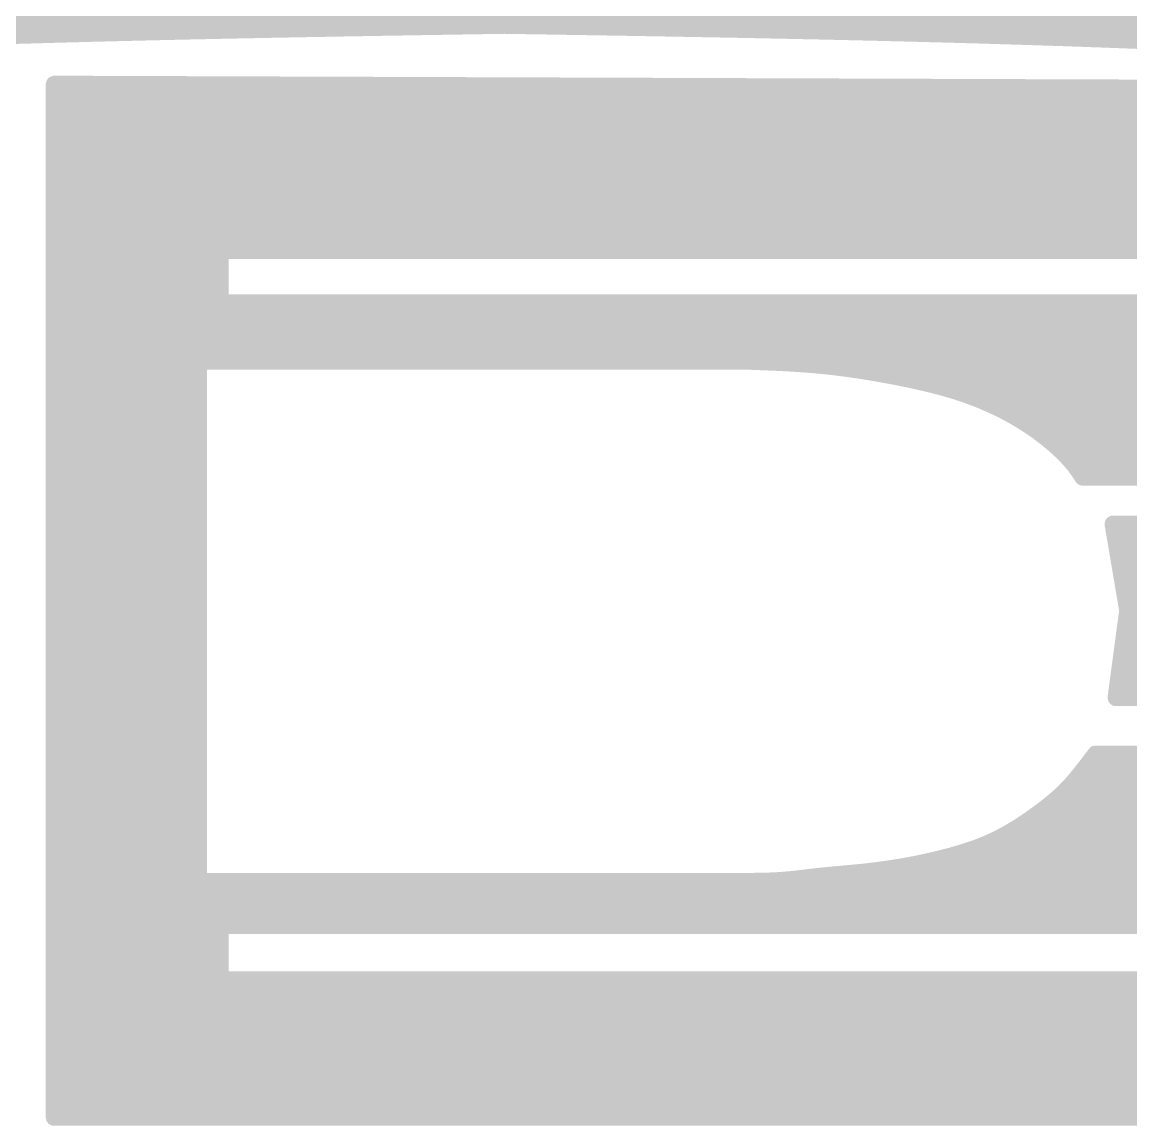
# Model space of a CAD drawing. Header units: inches. Extents: x 2 to 32666, y -5537 to 22.
# Drawn here: x 13263.23 to 13268.97, y -4505.78 to -4500.07 of the extents above; entities that cross this region are included whole.
import ezdxf
from ezdxf.enums import TextEntityAlignment as Align

# ---------------------------------------------------------------- set-up
doc = ezdxf.new("R2010")
doc.units = ezdxf.units.IN
doc.header["$MEASUREMENT"] = 0
doc.layers.add('2H-vua', color=2, linetype='Continuous', lineweight=20)
doc.layers.add('3', color=3, linetype='Continuous')
doc.layers.add('Cover text', color=7, linetype='Continuous', true_color=0x52370f)
doc.styles.add('TIEU DE', font='Vharialn.ttf')

# ---------------------------------------------------------------- blocks, each defined once
blk = doc.blocks.new('logo cpt')
at = {"layer": '2H-vua', "ltscale": 2}
h = blk.add_hatch(color=1, dxfattribs=at)
h.dxf.hatch_style = 1
edge = h.paths.add_edge_path()
edge.add_line((0, 0), (-59.27685255231336, -26.15504818712361))
edge.add_spline(control_points=[(-59.27685255231336, -26.15504818712361), (-59.30690041452181, -26.16773403063416), (-59.36761771712918, -26.19336814037524), (-59.37399028136861, -26.25908457115293), (-59.37720918247942, -26.29227916430682)], knot_values=[0, 0, 0, 0, 0.09052848021926922, 0.1829296570841631, 0.1829296570841631, 0.1829296570841631, 0.1829296570841631], degree=3, periodic=0)
edge.add_line((-59.37720918247942, -26.29227916430682), (-59.37720918247942, -28.41437846352346))
edge.add_spline(control_points=[(-59.37720918247942, -28.41437846352346), (-59.3751512307208, -28.43765647732653), (-59.3713205960812, -28.48098575673066), (-59.3273648743052, -28.53009418654256), (-59.26990296272561, -28.55562224099413), (-59.23131077445578, -28.54414306278341), (-59.21314694616012, -28.538740264019)], knot_values=[0, 0, 0, 0, 0.0682064455290649, 0.1269582604978167, 0.1891768772995223, 0.2444984147220202, 0.2444984147220202, 0.2444984147220202, 0.2444984147220202], degree=3, periodic=0)
edge.add_line((-59.21314694616012, -28.538740264019), (-57.35267479345202, -27.72792240022682))
edge.add_line((-57.35267479345202, -27.72792240022682), (-55.98333512735553, -27.15552502661012))
edge.add_line((-55.98333512735553, -27.15552502661012), (-54.90320819476619, -26.72325553162955))
edge.add_line((-54.90320819476619, -26.72325553162955), (-53.89743753254879, -26.32801416004077))
edge.add_line((-53.89743753254879, -26.32801416004077), (-52.38022266991902, -25.75208870717324))
edge.add_line((-52.38022266991902, -25.75208870717324), (-50.19040702865459, -24.9704893771559))
edge.add_line((-50.19040702865459, -24.9704893771559), (-49.01631483214442, -24.57564832246862))
edge.add_line((-49.01631483214442, -24.57564832246862), (-47.95236070849933, -24.22578686685301))
edge.add_line((-47.95236070849933, -24.22578686685301), (-46.16710180894006, -23.67071534506977))
edge.add_line((-46.16710180894006, -23.67071534506977), (-44.70687273796648, -23.24091583956033))
edge.add_line((-44.70687273796648, -23.24091583956033), (-43.01286385324784, -22.76985654863529))
edge.add_spline(control_points=[(-43.01286385324784, -22.76985654863529), (-40.84724289271981, -22.23522093193606), (-35.08782378095202, -20.81336981221102), (-24.45200361602474, -19.20005620038137), (-12.26013573561795, -18.03582711913623), (-3.722954036318697, -17.89778597489931), (0, -17.83758802502416)], knot_values=[0, 0, 0, 0, 6.68963203407933, 17.79092246000533, 32.23117313694009, 43.39815428281602, 43.39815428281602, 43.39815428281602, 43.39815428281602], degree=3, periodic=0)
edge.add_spline(control_points=[(0, -17.83758802502416), (3.722954036435112, -17.89778597513214), (12.26013573573437, -18.03582711913623), (24.45200361579191, -19.2000562006142), (35.08782378071919, -20.81336981221102), (40.84724289271981, -22.23522093216889), (43.01286385324784, -22.76985654863529)], knot_values=[0, 0, 0, 0, 11.16698114587594, 25.60723182281069, 36.70852224873669, 43.39815428281602, 43.39815428281602, 43.39815428281602, 43.39815428281602], degree=3, periodic=0)
edge.add_line((43.01286385324784, -22.76985654863529), (44.70687273796648, -23.24091583956033))
edge.add_line((44.70687273796648, -23.24091583956033), (46.16710180894006, -23.67071534506977))
edge.add_line((46.16710180894006, -23.67071534506977), (47.95236070849933, -24.22578686685301))
edge.add_line((47.95236070849933, -24.22578686685301), (49.01631483214442, -24.57564832246862))
edge.add_line((49.01631483214442, -24.57564832246862), (50.19040702865459, -24.9704893771559))
edge.add_line((50.19040702865459, -24.9704893771559), (52.38022266991902, -25.75208870717324))
edge.add_line((52.38022266991902, -25.75208870717324), (53.89743753254879, -26.32801416004077))
edge.add_line((53.89743753254879, -26.32801416004077), (54.90320819476619, -26.72325553162955))
edge.add_line((54.90320819476619, -26.72325553162955), (55.98333512735553, -27.15552502661012))
edge.add_line((55.98333512735553, -27.15552502661012), (57.35267479345202, -27.72792240022682))
edge.add_line((57.35267479345202, -27.72792240022682), (59.21314694616012, -28.538740264019))
edge.add_spline(control_points=[(59.21314694616012, -28.538740264019), (59.23131077457219, -28.54414306278341), (59.26990296284202, -28.55562224122696), (59.32736487442162, -28.53009418654256), (59.37132059619762, -28.48098575649783), (59.37515123083722, -28.43765647732653), (59.37720918247942, -28.41437846352346)], knot_values=[0, 0, 0, 0, 0.05532153742249792, 0.1175401542242035, 0.1762919691929553, 0.2444984147220202, 0.2444984147220202, 0.2444984147220202, 0.2444984147220202], degree=3, periodic=0)
edge.add_line((59.37720918247942, -28.41437846352346), (59.37720918247942, -26.29227916430682))
edge.add_spline(control_points=[(59.37720918247942, -26.29227916430682), (59.37399028148502, -26.25908457115293), (59.36761771712918, -26.19336814037524), (59.30690041463822, -26.167734030867), (59.27685255231336, -26.15504818712361)], knot_values=[0, 0, 0, 0, 0.09240117686489384, 0.1829296570841631, 0.1829296570841631, 0.1829296570841631, 0.1829296570841631], degree=3, periodic=0)
edge.add_line((59.27685255231336, -26.15504818712361), (0, 0))
edge = h.paths.add_edge_path(flags=16)
edge.add_line((0.9965400273213163, -5.349859417416155), (16.52782588137779, -11.63019799627364))
edge.add_line((16.52782588137779, -11.63019799627364), (16.52782588137779, -15.41009255195968))
edge.add_spline(control_points=[(16.52782588126138, -15.41009255195968), (13.87445168290287, -15.09228687942959), (8.704974150285125, -14.60632803011686), (3.515497774118558, -14.46640675608069), (0.9965400273213163, -14.39848934998736)], knot_values=[18.67688933729943, 18.67688933729943, 18.67688933729943, 18.67688933729943, 26.68916020302756, 34.24670784316383, 34.24670784316383, 34.24670784316383, 34.24670784316383], degree=3, periodic=0)
edge.add_line((0.9965400273213163, -14.39848934975453), (0.9965400273213163, -5.349859417416155))
edge = h.paths.add_edge_path(flags=16)
edge.add_line((-0.9965400273213163, -5.349859417416155), (-0.9965400273213163, -14.39848934975453))
edge.add_spline(control_points=[(-0.9965400273213163, -14.39848934998736), (-3.515497774118558, -14.46640675608069), (-8.704974150285125, -14.60632803011686), (-13.87445168290287, -15.09228687942959), (-16.52782588126138, -15.41009255195968)], knot_values=[18.67688933729943, 18.67688933729943, 18.67688933729943, 18.67688933729943, 26.2344369774357, 34.24670784316383, 34.24670784316383, 34.24670784316383, 34.24670784316383], degree=3, periodic=0)
edge.add_line((-16.52782588137779, -15.41009255195968), (-16.52782588137779, -11.63019799627364))
edge.add_line((-16.52782588137779, -11.63019799627364), (-0.9965400273213163, -5.349859417416155))
edge = h.paths.add_edge_path(flags=16)
edge.add_line((18.49524508358445, -12.42575728450902), (34.83424473460764, -19.0327086225152))
edge.add_spline(control_points=[(34.83424473460764, -19.0327086225152), (32.3642130891094, -18.37925532273948), (26.98166966077406, -16.95528945163824), (21.48264649615157, -16.05434095859528), (18.49524508358445, -15.65819087461568)], knot_values=[0, 0, 0, 0, 7.661393229891216, 16.69524431282201, 16.69524431282201, 16.69524431282201, 16.69524431282201], degree=3, periodic=0)
edge.add_line((18.49524508358445, -15.65819087461568), (18.49524508358445, -12.42575728450902))
edge = h.paths.add_edge_path(flags=16)
edge.add_line((-18.49524508358445, -12.42575728450902), (-18.49524508358445, -15.65819087461568))
edge.add_spline(control_points=[(-18.49524508358445, -15.65819087461568), (-21.48264649615157, -16.05434095859528), (-26.98166966077406, -16.95528945163824), (-32.3642130891094, -18.37925532273948), (-34.83424473460764, -19.0327086225152)], knot_values=[0, 0, 0, 0, 9.03385108293079, 16.69524431282201, 16.69524431282201, 16.69524431282201, 16.69524431282201], degree=3, periodic=0)
edge.add_line((-34.83424473460764, -19.0327086225152), (-18.49524508358445, -12.42575728450902))
h = blk.add_hatch(color=1, dxfattribs=at)
h.dxf.hatch_style = 1
edge = h.paths.add_edge_path()
edge.add_line((19.91588741459418, -19.1106553520076), (14.52996915462427, -18.5139597337693))
edge.add_line((14.52996915462427, -18.5139597337693), (-6.475793157587759, -18.4388198738452))
edge.add_spline(control_points=[(-6.475793157704175, -18.4388198738452), (-6.506369080743752, -18.44883907306939), (-6.568596408469602, -18.46922988723963), (-6.581747193704359, -18.53357339790091), (-6.588436229503714, -18.56630118121393)], knot_values=[0, 0, 0, 0, 0.08963621920577722, 0.1824253145645747, 0.1824253145645747, 0.1824253145645747, 0.1824253145645747], degree=3, periodic=0)
edge.add_line((-6.588436229503714, -18.56630118121393), (-6.588436229503714, -33.3899279080797))
edge.add_spline(control_points=[(-6.588436229503714, -33.3899279080797), (-6.585443093441427, -33.41110143088736), (-6.579315472394228, -33.45444838306867), (-6.539485243498348, -33.49898482090794), (-6.492445654701442, -33.5192847198341), (-6.464322868851013, -33.5168506836053), (-6.449397094314918, -33.51555885304697)], knot_values=[0, 0, 0, 0, 0.0630972599616898, 0.1291742477251958, 0.1682966932079359, 0.2125440439798474, 0.2125440439798474, 0.2125440439798474, 0.2125440439798474], degree=3, periodic=0)
edge.add_line((-6.449397093500011, -33.51555885304697), (23.67012631869875, -33.51555885304697))
edge.add_line((23.67012631869875, -33.51555885304697), (26.136887463741, -32.97015763889067))
edge.add_line((26.136887463741, -32.97015763889067), (28.26805357576814, -31.527618130669))
edge.add_spline(control_points=[(28.26805357600097, -31.52761813043617), (28.27671445498709, -31.52046790649183), (28.29864889965393, -31.50235933018848), (28.31811248813756, -31.46337400726043), (28.32217206200585, -31.41720920964144), (28.30923117464408, -31.36739637795836), (28.27459284639917, -31.31474126665853), (28.23116847709753, -31.30386541550979), (28.21052190382034, -31.29869437799789)], knot_values=[0, 0, 0, 0, 0.03351424870130392, 0.08487780828066296, 0.125380475205586, 0.170041844617505, 0.238399411097334, 0.3003610471743382, 0.3003610471743382, 0.3003610471743382, 0.3003610471743382], degree=3, periodic=0)
edge.add_line((28.21052190382034, -31.29869437799789), (-3.960220079286955, -31.29869437799789))
edge.add_line((-3.960220079286955, -31.29869437799789), (-3.960220079286955, -30.76328307716176))
edge.add_line((-3.960220079286955, -30.76328307716176), (28.74721080507152, -30.76328307716176))
edge.add_spline(control_points=[(28.74721080507152, -30.76328307716176), (28.76790835848078, -30.75705986632966), (28.80287156614941, -30.74654734716751), (28.82546795043163, -30.71754343784414), (28.83377192937769, -30.7056412526872)], knot_values=[0, 0, 0, 0, 0.06299676176105645, 0.1064168712142551, 0.106416871670427, 0.106416871670427, 0.106416871670427], degree=3, periodic=0)
edge.add_line((28.83377192926127, -30.70564125292003), (29.36562587646767, -29.51089739054441))
edge.add_line((29.36562587646767, -29.51089739054441), (29.5571993670892, -28.23355909716338))
edge.add_spline(control_points=[(29.5571993670892, -28.23355909716338), (29.55983734258916, -28.22016695537604), (29.56410997535568, -28.19847619230859), (29.56470509595238, -28.15779580269009), (29.54937495617196, -28.11363651580177), (29.510186472442, -28.07190233212896), (29.47446104581468, -28.06483786529861), (29.45740070624743, -28.06146429618821)], knot_values=[0, 0, 0, 0, 0.04088384739158803, 0.0662180758150645, 0.1212293297603266, 0.1771637268359623, 0.2282891146685807, 0.2282891146685807, 0.2282891146685807, 0.2282891146685807], degree=3, periodic=0)
edge.add_line((29.45740070624743, -28.06146429618821), (8.48735968535766, -28.06010085181333))
edge.add_spline(control_points=[(8.487359686521813, -28.06010085181333), (8.47052587987855, -28.06150990654714), (8.436737660202198, -28.06433811062016), (8.412768382346258, -28.08833319391124), (8.400740964454599, -28.1003735603299)], knot_values=[0, 0, 0, 0, 0.04899038509971581, 0.0983317624475306, 0.0983317624475306, 0.0983317624475306, 0.0983317624475306], degree=3, periodic=0)
edge.add_spline(control_points=[(8.400740964454599, -28.10037356056273), (8.352887031622231, -28.16307458048686), (8.214966014260426, -28.34378675976768), (7.98432939092163, -28.63377247052267), (7.551899698097259, -28.9799023240339), (7.016933928942308, -29.33630120288581), (6.154702487168834, -29.60729423281737), (5.322628421941772, -29.74969132523984), (4.528687231941149, -29.80579319479875), (4.013833915349096, -29.88009747886099), (3.701964889536612, -29.88460555183701), (3.577334383735433, -29.88640708802268)], knot_values=[0, 0, 0, 0, 0.236793476990992, 0.682468407442326, 1.105451875969238, 1.893340121234385, 2.593709681370426, 3.796983828364971, 4.419716316195379, 4.981029336081098, 5.354652912942861, 5.354652912942861, 5.354652912942861, 5.354652912942861], degree=3, periodic=0)
edge.add_line((3.577334383735433, -29.88640708802268), (-4.269413232104853, -29.88640708802268))
edge.add_line((-4.269413232104853, -29.88640708802268), (-4.269413232104853, -22.66215043468401))
edge.add_line((-4.269413232104853, -22.66215043468401), (3.529867902281694, -22.66215043468401))
edge.add_spline(control_points=[(3.529867902281694, -22.66215043468401), (3.8608682397753, -22.67481908667833), (4.440736278193071, -22.69701285962947), (5.200568399159238, -22.80263028130867), (5.879446464474313, -22.9307140132878), (6.611468868912198, -23.11048120143823), (7.317123419023119, -23.43553374684416), (7.850754878716543, -23.83504565479234), (8.110320013482124, -24.11362803797238), (8.207053387654014, -24.27686457661912), (8.249092205194756, -24.31700355862267), (8.284684544894844, -24.32408656692132), (8.303099014097825, -24.32775111473165)], knot_values=[0, 0, 0, 0, 0.9930816785160609, 1.73974543119468, 2.298492612616237, 3.065823252826438, 3.996980268883705, 4.603099129926861, 5.061044827845447, 5.122010047641791, 5.173528990002206, 5.228756673418832, 5.228756673418832, 5.228756673418832, 5.228756673418832], degree=3, periodic=0)
edge.add_line((8.30309901398141, -24.32775111496449), (29.0305165911559, -24.32775111496449))
edge.add_spline(control_points=[(29.0305165911559, -24.32775111496449), (29.04625152726658, -24.32746591488831), (29.07984108862001, -24.32685709535144), (29.12029547686689, -24.29538296558894), (29.14972860063426, -24.2575448770076), (29.15710509708151, -24.21478896751069), (29.15686678397469, -24.17490393412299), (29.14585768862162, -24.15123592759483), (29.14042726473417, -24.13956127990969)], knot_values=[0, 0, 0, 0, 0.04610319566837728, 0.09841705753315287, 0.1466631929042411, 0.186804298289236, 0.2260259848814941, 0.2642053954555678, 0.2642053954555678, 0.2642053954555678, 0.2642053954555678], degree=3, periodic=0)
edge.add_line((29.14042726450134, -24.13956127967685), (28.1118279787479, -22.74642899772152))
edge.add_line((28.1118279787479, -22.74642899772152), (26.82240044942591, -21.61539367516525))
edge.add_spline(control_points=[(26.82240044942591, -21.61539367516525), (26.81167930993252, -21.60539808520116), (26.78365785337519, -21.5792729712557), (26.7446002587676, -21.57824516296387), (26.72048628167249, -21.5776105991099)], knot_values=[0, 0, 0, 0, 0.04281804559904991, 0.1119119850209074, 0.1119119850209074, 0.1119119850209074, 0.1119119850209074], degree=3, periodic=0)
edge.add_line((26.72048628167249, -21.5776105991099), (-3.960958269657567, -21.5776105991099))
edge.add_line((-3.960958269657567, -21.5776105991099), (-3.960958269657567, -21.07139527029358))
edge.add_line((-3.960958269657567, -21.07139527029358), (25.33499462949112, -21.07139527029358))
edge.add_spline(control_points=[(25.33499462984037, -21.07139527029358), (25.3582478784956, -21.06289373431355), (25.41005658218637, -21.04395214188844), (25.44161959388293, -20.96162482607178), (25.43150371662341, -20.86881795036606), (25.3807637776481, -20.8370212612208), (25.3544774755137, -20.8205486878287)], knot_values=[0, 0, 0, 0, 0.07140924782589318, 0.1591012340438817, 0.2411532659884056, 0.3293546463846498, 0.3293546463846498, 0.3293546463846498, 0.3293546463846498], degree=3, periodic=0)
edge.add_line((25.35447747586295, -20.82054868829437), (19.91588741459418, -19.1106553520076))
edge = h.paths.add_edge_path()
edge.add_spline(control_points=[(29.49835959228221, -24.84966718079522), (29.48469836462755, -24.81908420729451), (29.46182902727742, -24.76788731920533), (29.40788581361994, -24.76143442327157), (29.38616611855105, -24.75883622886613)], knot_values=[0, 0, 0, 0, 0.09194829558506352, 0.1539244241435437, 0.1539244241435437, 0.1539244241435437, 0.1539244241435437], degree=3, periodic=0)
edge.add_line((29.38616611855105, -24.75883622886613), (8.734460728359409, -24.75883622886613))
edge.add_spline(control_points=[(8.734460728475824, -24.75883622886613), (8.717469493160024, -24.75402947515249), (8.674813782679848, -24.77454996947199), (8.628754914971069, -24.81534329685383), (8.619775607599877, -24.87300746678375), (8.623223998234607, -24.9040057931561), (8.624652811791748, -24.91684970655479)], knot_values=[0, 0, 0, 2.625638595432633e-11, 0.05328793836097129, 0.1251171598097555, 0.1801325322831908, 0.2190548961627674, 0.2190548961627674, 0.2190548961627674, 0.2190548961627674], degree=3, periodic=0)
edge.add_line((8.624652811791748, -24.91684970655479), (8.828906426671892, -26.12161637097597))
edge.add_line((8.828906426671892, -26.12161637097597), (8.662418966297992, -27.36517310980707))
edge.add_spline(control_points=[(8.662418966297992, -27.36517310980707), (8.665952946874313, -27.38856402831152), (8.67259488266427, -27.43252606317401), (8.716621786006726, -27.47641319013201), (8.749660486588255, -27.48786419793032), (8.76340431603603, -27.49262772337534)], knot_values=[0, 0, 0, 0, 0.06943797390126163, 0.1305051200671768, 0.1740035419334926, 0.1740035419334926, 0.1740035419334926, 0.1740035419334926], degree=3, periodic=0)
edge.add_line((8.76340431603603, -27.49262772337534), (29.60516063275281, -27.49262772337534))
edge.add_spline(control_points=[(29.60516063275281, -27.49262772337534), (29.61359351687133, -27.49147493182682), (29.63872565806378, -27.48803931940347), (29.67610710556619, -27.46704381192103), (29.70700409275014, -27.42826879140921), (29.71101727720816, -27.39741589757614), (29.71290224324912, -27.38292450015433)], knot_values=[0, 0, 0, 0, 0.02543347246416433, 0.07579822256422801, 0.1245503841675822, 0.1677302354925933, 0.1677302354925933, 0.1677302354925933, 0.1677302354925933], degree=3, periodic=0)
edge.add_line((29.71290224324912, -27.38292449968867), (29.76809315942228, -26.82399779930711))
edge.add_line((29.76809315942228, -26.82399779930711), (29.76809315942228, -26.25833944929764))
edge.add_line((29.76809315942228, -26.25833944929764), (29.7012104887981, -25.55634048068896))
edge.add_line((29.7012104887981, -25.55634048068896), (29.49835959228221, -24.84966718079522))
blk = doc.blocks.new('kt kien truc 1')
at = {"layer": '2H-vua', "xscale": 0.36, "yscale": 0.36, "zscale": 0.36}
blk.add_blockref('logo cpt', (181.9573182126037, 50.81432909320574), dxfattribs=at)
at = {"layer": 'Cover text', "ltscale": 0.5, "style": 'TIEU DE'}
for tag, p in [('STT', (555.0482271079668, 15.57937561545987)), ('TENBANVE', (45.92964680632576, 14.60307252861094))]:
    blk.add_attdef(tag, text='', height=2, dxfattribs=at).set_placement(p, align=Align.MIDDLE_CENTER)

msp = doc.modelspace()

# ---------------------------------------------------------------- block references
at = {"layer": '3'}
msp.add_blockref('kt kien truc 1', (13083.76947760159, -4544.524874428845), dxfattribs=at)

doc.saveas('drawing.dxf')
